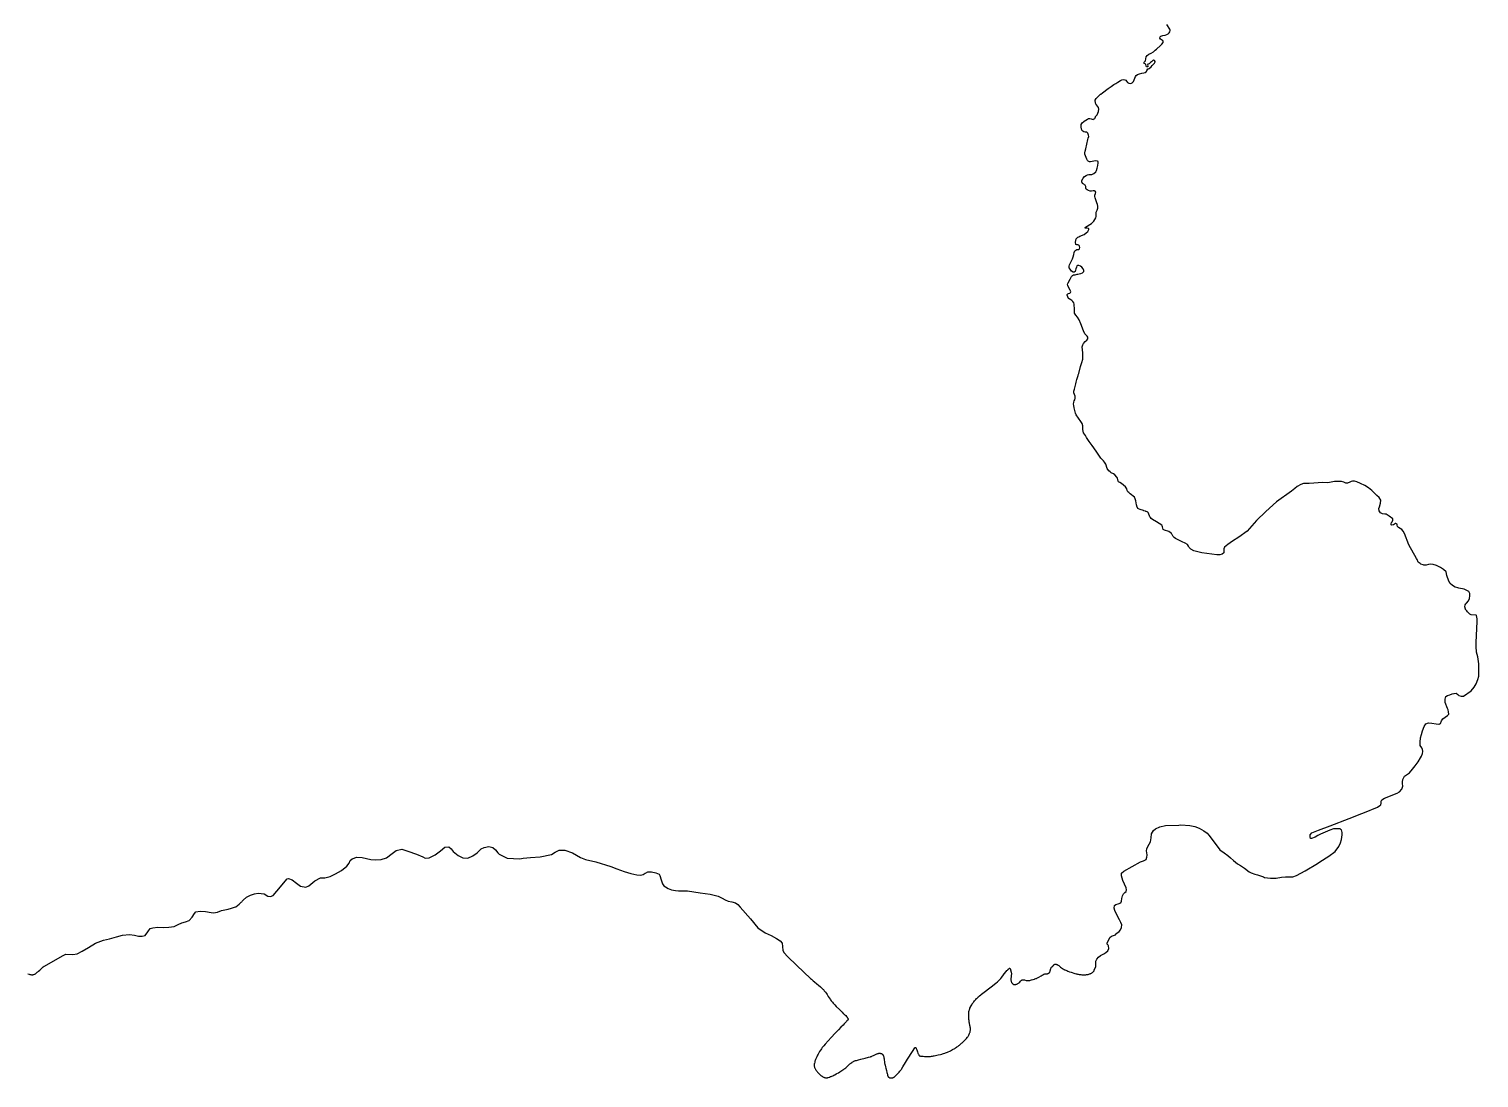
# Model space of a CAD drawing. Header units: millimetres. Extents: x 642261 to 742091, y 6812581 to 6930561.
# Drawn here: x 711924 to 713990, y 6833355 to 6834848 of the extents above; entities that cross this region are included whole.
import ezdxf

# ---------------------------------------------------------------- set-up
doc = ezdxf.new("R2010")
doc.units = ezdxf.units.MM
doc.layers.add('LimiteRegional', color=10, linetype='Continuous')

msp = doc.modelspace()

# ---------------------------------------------------------------- linework, layer by layer
at = {"layer": 'LimiteRegional', "color": 7, "linetype": 'Continuous'}
msp.add_lwpolyline([(711922.7551, 6833502.949), (711924.6011, 6833502.5001), (711925.5741, 6833502.2841), (711926.5661, 6833502.098), (711927.0661, 6833502.021), (711928.0661, 6833501.91), (711928.5641, 6833501.881), (711929.3041, 6833501.876), (711929.9511, 6833501.9161), (711930.2711, 6833501.9531), (711930.7421, 6833502.033), (711931.4321, 6833502.2091), (711932.0951, 6833502.459), (711932.4161, 6833502.6151), (711932.8101, 6833502.8301), (711933.5801, 6833503.288), (711934.3261, 6833503.782), (711934.8121, 6833504.1301), (711935.7571, 6833504.8631), (711936.2191, 6833505.2461), (711937.1251, 6833506.0391), (711938.0131, 6833506.861), (711939.7571, 6833508.552), (711941.7231, 6833510.4511), (711943.0711, 6833511.664), (711943.7631, 6833512.243), (711944.8341, 6833513.0661), (711945.9501, 6833513.821), (711946.5281, 6833514.1691), (711972.1191, 6833528.9391), (711976.9191, 6833531.073), (711987.0721, 6833530.5591), (711992.9381, 6833531.447), (712000.2981, 6833535.472), (712009.2042, 6833540.7541), (712019.0071, 6833546.5451), (712030.6111, 6833550.8061), (712038.8661, 6833553.1561), (712048.8711, 6833555.917), (712057.616, 6833558.097), (712067.7321, 6833558.979), (712074.7941, 6833558.26), (712080.6001, 6833556.839), (712085.8221, 6833556.7991), (712089.9221, 6833557.882), (712093.4871, 6833563.078), (712097.0731, 6833567.4871), (712100.7421, 6833568.801), (712107.8291, 6833569.418), (712116.3341, 6833569.2241), (712123.6731, 6833569.484), (712131.0511, 6833570.5951), (712137.0501, 6833573.3081), (712142.2081, 6833575.695), (712147.5091, 6833577.235), (712152.3771, 6833579.1281), (712156.9241, 6833583.9271), (712159.9481, 6833588.9271), (712162.2561, 6833591.175), (712168.4211, 6833592.193), (712175.8411, 6833591.7259), (712183.7131, 6833590.2401), (712187.0031, 6833589.783), (712193.1101, 6833590.7381), (712198.6321, 6833593.134), (712205.8111, 6833594.8471), (712208.3251, 6833595.4125), (712212.8721, 6833596.435), (712217.2744, 6833598.0213), (712218.8861, 6833598.6021), (712223.8921, 6833602.1381), (712226.6982, 6833605.0997), (712227.3655, 6833605.8041), (712228.2972, 6833606.7873), (712228.8791, 6833607.4015), (712229.2777, 6833607.7885), (712234.1497, 6833612.0672), (712234.3681, 6833612.2591), (712239.9991, 6833615.144), (712245.4761, 6833616.9321), (712250.7351, 6833617.8031), (712259.1991, 6833616.88), (712264.5671, 6833613.6251), (712268.5301, 6833613.004), (712272.3151, 6833614.504), (712277.3741, 6833620.5911), (712292.2671, 6833638.1781), (712294.1891, 6833638.959), (712299.2221, 6833636.91), (712305.5412, 6833632.1631), (712311.1751, 6833628.0661), (712318.8091, 6833626.391), (712323.1911, 6833628.271), (712331.4961, 6833635.6), (712339.4561, 6833639.885), (712345.9501, 6833640.0001), (712353.1911, 6833641.654), (712361.1061, 6833645.3901), (712369.5951, 6833650.357), (712377.0271, 6833656.2662), (712380.3751, 6833660.4851), (712381.8521, 6833664.2901), (712384.8181, 6833666.921), (712391.4991, 6833669.1059), (712398.9711, 6833668.9441), (712405.3261, 6833667.417), (712411.3761, 6833665.9421), (712418.0721, 6833665.2741), (712426.0721, 6833665.7941), (712433.6001, 6833668.124), (712441.8761, 6833674.2381), (712447.5221, 6833678.824), (712455.367, 6833680.6151), (712464.1821, 6833677.88), (712476.4961, 6833673.721), (712485.2871, 6833669.649), (712488.8541, 6833667.924), (712494.5471, 6833668.4431), (712502.8121, 6833672.736), (712510.5532, 6833678.4101), (712516.9091, 6833683.683), (712522.4271, 6833683.954), (712525.9591, 6833681.257), (712528.6701, 6833677.5061), (712535.6861, 6833671.686), (712542.5201, 6833668.107), (712549.3301, 6833667.745), (712556.8291, 6833671.1061), (712562.6722, 6833675.151), (712568.7101, 6833680.961), (712572.6061, 6833682.828), (712579.4301, 6833684.227), (712585.3491, 6833683.113), (712588.7171, 6833679.744), (712592.4091, 6833675.5941), (712594.3471, 6833673.5211), (712605.6651, 6833668), (712623.6731, 6833666.6071), (712628.5651, 6833667.59), (712638.8561, 6833668.7191), (712652.7401, 6833669.461), (712668.5501, 6833673.108), (712674.0491, 6833676.354), (712679.7431, 6833679.119), (712680.1499, 6833679.1208), (712687.7561, 6833679.155), (712698.5391, 6833675.501), (712710.0771, 6833668.589), (712717.1901, 6833665.9291), (712732.0301, 6833662.6891), (712753.3431, 6833655.739), (712761.9261, 6833652.633), (712772.2891, 6833648.785), (712781.6541, 6833645.943), (712790.2081, 6833643.929), (712796.1051, 6833643.604), (712799.2381, 6833644.539), (712802.2291, 6833646.199), (712802.5871, 6833646.451), (712805.7501, 6833648.4801), (712811.1521, 6833648.5661), (712817.5161, 6833646.6741), (712821.8711, 6833645.0321), (712822.9571, 6833642.997), (712825.0571, 6833637.104), (712826.8471, 6833631.445), (712828.5101, 6833628.273), (712831.2831, 6833626.7492), (712834.7701, 6833624.5271), (712839.8541, 6833622.7989), (712845.225, 6833621.746), (712849.6411, 6833621.186), (712853.2231, 6833621.243), (712858.6541, 6833621.3751), (712862.3011, 6833621.252), (712880.3791, 6833618.353), (712887.3811, 6833617.613), (712894.7551, 6833616.578), (712900.5262, 6833615.292), (712905.9741, 6833613.573), (712911.6951, 6833610.676), (712915.8781, 6833608.5619), (712920.5401, 6833606.702), (712925.7031, 6833605.4311), (712930.5681, 6833603.971), (712934.265, 6833601.8449), (712937.6061, 6833598.2221), (712952.2051, 6833581.606), (712962.6391, 6833568.835), (712973.2341, 6833561.6851), (712981.6891, 6833557.52), (712989.3801, 6833553.578), (712994.4721, 6833550.302), (712997.0562, 6833546.6), (712997.8381, 6833542.0951), (712998.1061, 6833536.2721), (713000.015, 6833532.827), (713004.8461, 6833527.9049), (713018.3831, 6833514.9061), (713037.7241, 6833496.64), (713038.9501, 6833495.5051), (713039.7781, 6833494.76), (713041.4561, 6833493.2941), (713043.1561, 6833491.852), (713046.5881, 6833489.0041), (713049.1581, 6833486.864), (713051.6951, 6833484.6861), (713052.9421, 6833483.572), (713054.7761, 6833481.8611), (713055.1961, 6833481.4491), (713056.0091, 6833480.602), (713056.7901, 6833479.726), (713057.2941, 6833479.128), (713058.2671, 6833477.901), (713058.9691, 6833476.958), (713060.3201, 6833475.023), (713061.1901, 6833473.707), (713062.8921, 6833471.0431), (713064.1671, 6833469.043), (713065.4691, 6833467.069), (713066.1381, 6833466.0981), (713067.1741, 6833464.669), (713068.2591, 6833463.284), (713068.8231, 6833462.611), (713069.8971, 6833461.391), (713070.6271, 6833460.5931), (713072.1161, 6833459.03), (713074.4051, 6833456.7411), (713079.0861, 6833452.2081), (713081.4231, 6833449.881), (713082.5791, 6833448.684), (713084.2861, 6833446.832), (713084.6951, 6833446.393), (713085.6281, 6833445.4841), (713086.308, 6833444.858), (713087.7141, 6833443.5751), (713088.7341, 6833442.5961), (713089.3591, 6833441.9419), (713089.6471, 6833441.615), (713090.0441, 6833441.127), (713090.3881, 6833440.643), (713090.5391, 6833440.402), (713090.7661, 6833439.978), (713090.8591, 6833439.768), (713090.9702, 6833439.455), (713091.0691, 6833438.9931), (713091.0851, 6833438.69), (713091.0781, 6833438.54), (713091.0461, 6833438.318), (713090.9651, 6833438.025), (713090.9061, 6833437.8811), (713090.7951, 6833437.668), (713090.5741, 6833437.354), (713089.5771, 6833436.1621), (713088.8901, 6833435.37), (713087.805, 6833434.1591), (713085.573, 6833431.776), (713084.057, 6833430.2071), (713080.9789, 6833427.07), (713077.54, 6833423.5331), (713075.869, 6833421.7551), (713072.9841, 6833418.644), (713067.219, 6833412.443), (713062.901, 6833407.749), (713058.59, 6833402.9609), (713056.437, 6833400.5152), (713055.74, 6833399.7011), (713054.382, 6833398.026), (713053.076, 6833396.296), (713052.236, 6833395.1151), (713051.69, 6833394.316), (713050.6341, 6833392.696), (713049.874, 6833391.4631), (713049.383, 6833390.634), (713048.441, 6833388.96), (713047.553, 6833387.2701), (713047.177, 6833386.5151), (713046.459, 6833385.0011), (713045.951, 6833383.863), (713045.242, 6833382.1551), (713044.911, 6833381.303), (713044.299, 6833379.604), (713044.018, 6833378.758), (713043.629, 6833377.497), (713043.121, 6833375.624), (713043.007, 6833375.0971), (713042.949, 6833374.744), (713042.8751, 6833374.034), (713042.859, 6833373.678), (713042.868, 6833372.9621), (713042.93, 6833372.243), (713043, 6833371.762), (713043.207, 6833370.796), (713043.307, 6833370.433), (713043.544, 6833369.7061), (713043.827, 6833368.9771), (713044.04, 6833368.4911), (713044.526, 6833367.518), (713044.939, 6833366.7881), (713045.238, 6833366.303), (713045.886, 6833365.333), (713046.236, 6833364.849), (713046.984, 6833363.8841), (713047.7931, 6833362.9251), (713048.3651, 6833362.288), (713049.583, 6833361.026), (713050.679, 6833359.975), (713051.229, 6833359.478), (713052.058, 6833358.7701), (713052.889, 6833358.112), (713053.305, 6833357.803), (713054.138, 6833357.2271), (713054.555, 6833356.961), (713055.181, 6833356.592), (713056.016, 6833356.157), (713056.433, 6833355.9651), (713057.059, 6833355.7111), (713057.684, 6833355.499), (713057.996, 6833355.409), (713058.827, 6833355.224), (713059.241, 6833355.163), (713059.8619, 6833355.11), (713060.481, 6833355.1081), (713060.789, 6833355.1261), (713061.405, 6833355.2011), (713061.712, 6833355.258), (713062.171, 6833355.3711), (713062.974, 6833355.604), (713064.58, 6833356.1261), (713066.186, 6833356.7161), (713067.257, 6833357.144), (713067.971, 6833357.445), (713069.399, 6833358.0791), (713071.004, 6833358.8421), (713072.074, 6833359.377), (713074.211, 6833360.503), (713075.279, 6833361.0921), (713077.411, 6833362.3111), (713079.538, 6833363.5761), (713083.775, 6833366.193), (713084.256, 6833366.503), (713085.193, 6833367.152), (713086.101, 6833367.836), (713086.691, 6833368.3081), (713087.8421, 6833369.284), (713089.512, 6833370.803), (713092.763, 6833373.8671), (713093.854, 6833374.848), (713094.406, 6833375.3231), (713095.245, 6833376.011), (713096.392, 6833376.875), (713096.979, 6833377.2811), (713097.882, 6833377.851), (713098.814, 6833378.3701), (713099.292, 6833378.6091), (713100.274, 6833379.041), (713100.779, 6833379.234), (713101.557, 6833379.49), (713103.098, 6833379.942), (713106.191, 6833380.803), (713109.294, 6833381.618), (713115.516, 6833383.178), (713120.182, 6833384.35), (713122.51, 6833384.956), (713122.912, 6833385.0701), (713123.718, 6833385.335), (713124.527, 6833385.6461), (713125.068, 6833385.874), (713126.153, 6833386.369), (713127.24, 6833386.9001), (713129.414, 6833387.9881), (713131.038, 6833388.7491), (713132.115, 6833389.1931), (713132.651, 6833389.3891), (713133.452, 6833389.642), (713134.159, 6833389.821), (713134.511, 6833389.8931), (713135.038, 6833389.9751), (713135.822, 6833390.037), (713136.599, 6833390.018), (713136.985, 6833389.976), (713137.496, 6833389.883), (713137.751, 6833389.8211), (713138.13, 6833389.7061), (713138.696, 6833389.483), (713139.194, 6833389.224), (713139.5, 6833389.0271), (713139.693, 6833388.8859), (713140.051, 6833388.578), (713140.2981, 6833388.3271), (713140.453, 6833388.1511), (713140.739, 6833387.777), (713141.115, 6833387.1672), (713141.332, 6833386.7301), (713141.463, 6833386.426), (713141.696, 6833385.791), (713141.915, 6833385.038), (713142.038, 6833384.5161), (713142.241, 6833383.4311), (713142.397, 6833382.3051), (713142.632, 6833379.985), (713142.801, 6833378.244), (713143.022, 6833376.5541), (713143.168, 6833375.7441), (713143.347, 6833374.9661), (713143.451, 6833374.59), (713143.819, 6833373.2911), (713144.488, 6833370.6831), (713144.904, 6833368.938), (713145.716, 6833365.444), (713146.359, 6833362.8271), (713146.827, 6833361.088), (713147.077, 6833360.221), (713147.478, 6833358.924), (713147.9392, 6833357.5881), (713148.146, 6833356.9891), (713148.274, 6833356.7011), (713148.378, 6833356.521), (713148.6281, 6833356.1901), (713148.7729, 6833356.0381), (713149.098, 6833355.762), (713149.466, 6833355.5231), (713149.733, 6833355.383), (713150.31, 6833355.1511), (713150.7741, 6833355.0181), (713151.096, 6833354.948), (713151.7601, 6833354.8531), (713152.1, 6833354.828), (713152.786, 6833354.82), (713153.091, 6833354.8351), (713153.6951, 6833354.898), (713154.138, 6833354.974), (713154.7791, 6833355.1321), (713155.379, 6833355.3421), (713155.659, 6833355.467), (713156.05, 6833355.6771), (713156.4009, 6833355.9149), (713156.56, 6833356.044), (713158.833, 6833358.0561), (713159.9661, 6833359.1041), (713161.639, 6833360.7331), (713162.723, 6833361.859), (713163.253, 6833362.4341), (713164.03, 6833363.3132), (713164.8602, 6833364.3168), (713165.025, 6833364.516), (713165.504, 6833365.13), (713166.194, 6833366.0701), (713166.848, 6833367.03), (713167.161, 6833367.5181), (713169.0891, 6833370.616), (713172.92, 6833376.816), (713175.821, 6833381.465), (713182.694, 6833392.33), (713186.131, 6833397.707), (713186.309, 6833397.9521), (713186.427, 6833398.0791), (713186.66, 6833398.25), (713186.8135, 6833398.3045), (713187.005, 6833398.314), (713187.232, 6833398.237), (713187.382, 6833398.1371), (713187.482, 6833398.051), (713187.681, 6833397.8301), (713188.014, 6833397.3311), (713188.236, 6833396.9181), (713188.677, 6833395.9341), (713189.118, 6833394.784), (713190.011, 6833392.2101), (713190.699, 6833390.262), (713191.17, 6833389.0601), (713191.41, 6833388.508), (713191.778, 6833387.7631), (713192.154, 6833387.138), (713192.346, 6833386.8771), (713192.606, 6833386.5911), (713192.737, 6833386.4751), (713192.9369, 6833386.34), (713193.192, 6833386.2396), (713194.471, 6833386.032), (713195.2194, 6833385.9342), (713196.3041, 6833385.8131), (713198.1881, 6833385.6511), (713200.241, 6833385.532), (713201.3171, 6833385.4911), (713203.535, 6833385.456), (713204.665, 6833385.463), (713206.37, 6833385.508), (713208.6301, 6833385.6411), (713209.739, 6833385.74), (713211.3631, 6833385.935), (713212.917, 6833386.1882), (713213.6631, 6833386.3381), (713217.66, 6833387.207), (713219.6551, 6833387.6621), (713222.6411, 6833388.3931), (713224.627, 6833388.924), (713225.618, 6833389.2061), (713227.102, 6833389.6531), (713229.0751, 6833390.297), (713230.06, 6833390.6431), (713231.532, 6833391.194), (713233.0011, 6833391.7861), (713233.7331, 6833392.099), (713235.912, 6833393.0842), (713236.975, 6833393.594), (713238.54, 6833394.381), (713240.071, 6833395.198), (713240.8251, 6833395.6181), (713242.311, 6833396.483), (713243.045, 6833396.9291), (713244.133, 6833397.6151), (713245.5651, 6833398.5629), (713246.274, 6833399.052), (713247.329, 6833399.8051), (713248.8951, 6833400.9811), (713249.672, 6833401.5911), (713251.216, 6833402.856), (713252.751, 6833404.1831), (713253.772, 6833405.105), (713255.812, 6833407.0421), (713257.041, 6833408.271), (713257.641, 6833408.892), (713258.519, 6833409.8341), (713259.7771, 6833411.2721), (713260.569, 6833412.2481), (713260.949, 6833412.7421), (713261.498, 6833413.49), (713262.187, 6833414.503), (713262.512, 6833415.017), (713262.972, 6833415.796), (713263.599, 6833416.985), (713264.087, 6833418.0651), (713264.305, 6833418.613), (713264.597, 6833419.4471), (713264.847, 6833420.293), (713264.956, 6833420.7221), (713265.1381, 6833421.5901), (713265.211, 6833422.029), (713265.2971, 6833422.6951), (713265.373, 6833423.8121), (713265.378, 6833424.5581), (713265.363, 6833425.0552), (713265.293, 6833426.049), (713265.21, 6833426.7951), (713264.9831, 6833428.288), (713264.698, 6833429.781), (713264.065, 6833432.771), (713263.776, 6833434.2671), (713263.6499, 6833435.015), (713263.496, 6833436.138), (713263.394, 6833437.2611), (713263.367, 6833437.8232), (713263.3021, 6833439.249), (713263.1291, 6833442.1121), (713263.035, 6833444.264), (713263.024, 6833445.698), (713263.041, 6833446.415), (713263.101, 6833447.49), (713263.195, 6833448.4441), (713263.258, 6833448.921), (713263.375, 6833449.635), (713263.603, 6833450.7042), (713263.9039, 6833451.7701), (713264.0841, 6833452.3021), (713264.496, 6833453.4011), (713264.789, 6833454.122), (713265.4161, 6833455.5341), (713265.75, 6833456.227), (713266.4551, 6833457.584), (713267.2081, 6833458.907), (713267.737, 6833459.7701), (713268.1, 6833460.3371), (713268.8521, 6833461.4521), (713269.289, 6833462.068), (713270.193, 6833463.276), (713271.134, 6833464.4551), (713271.781, 6833465.2251), (713273.1171, 6833466.7281), (713274.1541, 6833467.8241), (713274.86, 6833468.541), (713276.3061, 6833469.9421), (713277.043, 6833470.6271), (713278.544, 6833471.9671), (713280.0741, 6833473.272), (713281.107, 6833474.122), (713283.197, 6833475.7811), (713294.797, 6833484.7241), (713301.582, 6833489.9511), (713303.818, 6833491.7299), (713304.924, 6833492.637), (713305.565, 6833493.1991), (713305.976, 6833493.589), (713306.762, 6833494.404), (713307.139, 6833494.826), (713307.869, 6833495.6952), (713308.573, 6833496.589), (713309.9431, 6833498.418), (713310.973, 6833499.7921), (713311.5, 6833500.47), (713312.316, 6833501.4641), (713313.577, 6833502.9971), (713316.158, 6833506.2552), (713317.458, 6833507.8102), (713318.107, 6833508.5321), (713318.967, 6833509.414), (713319.394, 6833509.813), (713320.031, 6833510.3501), (713320.662, 6833510.8041), (713320.9739, 6833510.9971), (713321.1416, 6833511.0631), (713321.3766, 6833511.0542), (713321.559, 6833510.956), (713321.696, 6833510.8231), (713321.7831, 6833510.7101), (713321.95, 6833510.4321), (713322.068, 6833510.1841), (713322.2881, 6833509.607), (713322.4921, 6833508.9521), (713322.865, 6833507.5591), (713323.131, 6833506.587), (713323.265, 6833506.169), (713323.389, 6833505.787), (713323.577, 6833505.0171), (713323.697, 6833504.242), (713323.742, 6833503.723), (713323.764, 6833502.6811), (713323.746, 6833502.158), (713323.6651, 6833501.108), (713323.588, 6833500.406), (713323.4049, 6833499.001), (713323.2701, 6833497.947), (713323.1601, 6833496.8951), (713323.122, 6833496.37), (713323.094, 6833495.584), (713323.1251, 6833494.5421), (713323.175, 6833494.023), (713323.303, 6833493.249), (713323.502, 6833492.479), (713323.631, 6833492.0971), (713323.953, 6833491.3359), (713324.149, 6833490.9581), (713324.4901, 6833490.3941), (713324.893, 6833489.8331), (713325.11, 6833489.569), (713325.451, 6833489.1971), (713325.996, 6833488.702), (713326.378, 6833488.4201), (713326.5731, 6833488.2951), (713326.87, 6833488.128), (713327.274, 6833487.9501), (713327.479, 6833487.88), (713327.788, 6833487.8011), (713328.254, 6833487.744), (713328.8741, 6833487.764), (713329.294, 6833487.8221), (713329.576, 6833487.879), (713330.144, 6833488.032), (713330.572, 6833488.177), (713331.428, 6833488.53), (713332.2761, 6833488.9461), (713332.8311, 6833489.245), (713333.9061, 6833489.861), (713334.358, 6833490.1591), (713334.643, 6833490.3811), (713335.1811, 6833490.868), (713335.687, 6833491.3981), (713336.657, 6833492.5022), (713337.401, 6833493.291), (713337.9311, 6833493.762), (713338.211, 6833493.9731), (713338.654, 6833494.2511), (713339.13, 6833494.4781), (713339.382, 6833494.569), (713339.586, 6833494.628), (713339.9951, 6833494.7121), (713340.407, 6833494.7531), (713340.684, 6833494.7601), (713341.239, 6833494.7271), (713341.657, 6833494.6691), (713342.4981, 6833494.484), (713345.037, 6833493.7171), (713345.8801, 6833493.514), (713346.2991, 6833493.442), (713346.926, 6833493.3861), (713347.5481, 6833493.405), (713347.856, 6833493.447), (713349.965, 6833493.8402), (713351.0191, 6833494.0571), (713352.597, 6833494.4151), (713354.17, 6833494.8221), (713354.9551, 6833495.047), (713356.516, 6833495.5449), (713357.2931, 6833495.82), (713358.452, 6833496.269), (713359.347, 6833496.6559), (713359.932, 6833496.9311), (713361.0801, 6833497.5161), (713362.758, 6833498.4571), (713366.0291, 6833500.4261), (713367.666, 6833501.374), (713368.494, 6833501.822), (713369.756, 6833502.4461), (713370.257, 6833502.6441), (713370.601, 6833502.746), (713371.314, 6833502.8941), (713372.048, 6833502.986), (713373.55, 6833503.0951), (713374.669, 6833503.2031), (713375.395, 6833503.332), (713375.7479, 6833503.4231), (713376.264, 6833503.5991), (713376.758, 6833503.833), (713376.996, 6833503.9741), (713377.189, 6833504.1061), (713377.5361, 6833504.3971), (713377.837, 6833504.7202), (713378.015, 6833504.951), (713378.322, 6833505.4501), (713378.516, 6833505.8521), (713378.631, 6833506.131), (713378.832, 6833506.7121), (713379.0051, 6833507.3181), (713379.316, 6833508.5751), (713379.564, 6833509.5261), (713379.8196, 6833510.3054), (713379.87, 6833510.459), (713380.057, 6833510.91), (713380.395, 6833511.5591), (713380.666, 6833511.9691), (713380.816, 6833512.165), (713381.064, 6833512.4491), (713381.5979, 6833513.0349), (713382.678, 6833514.257), (713383.501, 6833515.138), (713384.057, 6833515.669), (713384.337, 6833515.911), (713384.761, 6833516.236), (713385.14, 6833516.4811), (713385.331, 6833516.586), (713385.619, 6833516.719), (713386.055, 6833516.8601), (713386.495, 6833516.922), (713386.717, 6833516.921), (713387.027, 6833516.894), (713387.6449, 6833516.7791), (713388.262, 6833516.5921), (713388.673, 6833516.43), (713388.947, 6833516.3071), (713389.495, 6833516.027), (713390.111, 6833515.6641), (713390.5219, 6833515.3961), (713391.345, 6833514.8101), (713392.17, 6833514.1701), (713393.832, 6833512.7952), (713395.092, 6833511.748), (713396.368, 6833510.75), (713397.013, 6833510.288), (713397.99, 6833509.6591), (713398.649, 6833509.295), (713398.981, 6833509.131), (713399.482, 6833508.912), (713399.9157, 6833508.7407), (713402.603, 6833507.6781), (713404.192, 6833507.073), (713406.605, 6833506.187), (713409.045, 6833505.3361), (713410.2731, 6833504.926), (713412.742, 6833504.1459), (713413.98, 6833503.7781), (713415.839, 6833503.255), (713417.175, 6833502.9151), (713417.849, 6833502.7591), (713418.866, 6833502.544), (713420.403, 6833502.2651), (713421.952, 6833502.042), (713422.728, 6833501.9531), (713424.2851, 6833501.8191), (713425.0639, 6833501.7759), (713426.232, 6833501.7411), (713427.7851, 6833501.754), (713428.5591, 6833501.7871), (713429.715, 6833501.8701), (713430.8631, 6833501.9939), (713431.434, 6833502.0731), (713432.499, 6833502.2571), (713433.043, 6833502.3711), (713433.8651, 6833502.5721), (713435.099, 6833502.941), (713435.913, 6833503.233), (713436.314, 6833503.394), (713436.907, 6833503.653), (713437.674, 6833504.034), (713438.046, 6833504.24), (713438.5881, 6833504.568), (713439.3551, 6833505.104), (713439.985, 6833505.6271), (713440.279, 6833505.9051), (713440.6911, 6833506.3441), (713441.067, 6833506.8081), (713441.24, 6833507.0501), (713441.5551, 6833507.553), (713441.696, 6833507.8151), (713441.885, 6833508.221), (713444.066, 6833513.3411), (713443.878, 6833517.1661), (713444.268, 6833520.9741), (713445.533, 6833523.862), (713447.9201, 6833526.8681), (713450.899, 6833529.31), (713455.399, 6833531.76), (713458.097, 6833533.2841), (713460.9811, 6833535.876), (713462.5081, 6833539.226), (713462.32, 6833543.0511), (713461.4121, 6833544.062), (713460.226, 6833545.279), (713460.129, 6833546.705), (713463.789, 6833554.6651), (713466.379, 6833556.8861), (713469.127, 6833557.652), (713472.0771, 6833558.818), (713473.586, 6833560.4951), (713474.057, 6833561.084), (713477.0949, 6833563.5891), (713479.4121, 6833565.7731), (713480.727, 6833569.0872), (713480.8699, 6833573.041), (713479.455, 6833576.107), (713477.593, 6833579.9522), (713475.477, 6833584.2771), (713471.29, 6833593.505), (713470.264, 6833596.7931), (713470.418, 6833600.3522), (713472.604, 6833601.682), (713476.012, 6833602.7981), (713479.447, 6833604.0361), (713480.661, 6833606.527), (713481.259, 6833610.553), (713482.0231, 6833614.006), (713483.401, 6833617.23), (713485.572, 6833619.1371), (713487.09, 6833620.45), (713487.9391, 6833622.9331), (713487.4721, 6833625.7781), (713482.712, 6833636.0261), (713480.5031, 6833642.81), (713480.68, 6833646.6132), (713483.9, 6833649.153), (713507.6701, 6833662.7381), (713512.1081, 6833664), (713515.553, 6833666.09), (713516.717, 6833669.339), (713517.1361, 6833671.9942), (713516.618, 6833675.6581), (713516.139, 6833677.744), (713516.713, 6833681.526), (713520.1111, 6833687.808), (713522.1281, 6833691.0481), (713522.861, 6833696.901), (713523.183, 6833702.227), (713525.9761, 6833707.2191), (713529.167, 6833709.6671), (713535.2131, 6833712.3051), (713543.193, 6833714.2011), (713562.5085, 6833714.9648), (713565.095, 6833715.067), (713578.072, 6833714.197), (713585.158, 6833712.9411), (713591.0579, 6833710.5011), (713597.782, 6833706.774), (713602.668, 6833703.549), (713605.182, 6833700.3591), (713609.9, 6833694.152), (713620.817, 6833679.708), (713626.945, 6833675.4801), (713631.904, 6833671.8021), (713635.974, 6833668.375), (713640.331, 6833664.4391), (713645.747, 6833659.525), (713650.268, 6833657.5081), (713655.748, 6833653.6291), (713662.294, 6833648.5301), (713665.196, 6833646.777), (713670.381, 6833644.958), (713674.326, 6833644.1121), (713682.9273, 6833641.0111), (713684.514, 6833640.4391), (713692.661, 6833639.3601), (713700.867, 6833639.5291), (713708.4971, 6833640.8081), (713714.118, 6833641.006), (713719.74, 6833641.142), (713724.72, 6833641.4151), (713729.9951, 6833643.275), (713742.331, 6833649.6831), (713759.882, 6833660.2601), (713763.266, 6833662.3481), (713775.737, 6833670.613), (713784.906, 6833677.1881), (713790.263, 6833684.186), (713792.679, 6833689.654), (713793.925, 6833694.4861), (713794.9801, 6833700.8641), (713795.1611, 6833704.515), (713794.223, 6833707.957), (713793.7231, 6833708.3255), (713792.147, 6833709.487), (713787.519, 6833709.7091), (713782.629, 6833709.4681), (713777.202, 6833707.635), (713764.03, 6833701.845), (713760.127, 6833699.835), (713756.284, 6833697.8881), (713751.137, 6833695.818), (713749.949, 6833695.88), (713749.232, 6833697.8081), (713749.392, 6833701.0641), (713751.517, 6833703.638), (713756.296, 6833705.851), (713761.455, 6833707.4651), (713777.744, 6833713.848), (713804.7, 6833724.1361), (713822.7527, 6833731.3344), (713826.857, 6833732.9709), (713845.1229, 6833740.556), (713848.658, 6833742.6481), (713849.786, 6833743.7391), (713850.482, 6833746.2781), (713850.603, 6833748.712), (713851.6431, 6833750.865), (713855.047, 6833753.3491), (713873.243, 6833760.112), (713876.7141, 6833762.3232), (713879.97, 6833765.8371), (713881.195, 6833770.3031), (713881.034, 6833774.2502), (713880.674, 6833776.46), (713881.132, 6833779.997), (713883.871, 6833784.713), (713890.7231, 6833789.1341), (713895.1734, 6833794.4413), (713899.047, 6833799.0611), (713903.2441, 6833805.029), (713906.4811, 6833810.5171), (713907.814, 6833813.1021), (713909.482, 6833816.881), (713909.839, 6833819.594), (713909.7828, 6833819.9451), (713909.369, 6833822.531), (713908.217, 6833824.812), (713906.156, 6833828.136), (713905.847, 6833833.143), (713906.549, 6833839.056), (713907.762, 6833843.978), (713909.275, 6833849.0901), (713911.643, 6833855.256), (713913.924, 6833858.8371), (713917.892, 6833860.635), (713922.8, 6833860.1461), (713929.031, 6833859.0821), (713932.7589, 6833858.7468), (713933.0231, 6833858.723), (713934.8559, 6833859.619), (713936.3759, 6833863.2111), (713938.464, 6833866.027), (713941.745, 6833868.5692), (713945.151, 6833870.961), (713947.08, 6833872.831), (713946.537, 6833876.2521), (713945.743, 6833878.7861), (713944.924, 6833880.9561), (713941.799, 6833889.236), (713941.433, 6833894.09), (713942.74, 6833897.738), (713945.157, 6833899.5291), (713948.151, 6833900.209), (713951.819, 6833901.8481), (713954.055, 6833902.4189), (713954.6519, 6833902.4335), (713957.428, 6833902.5011), (713959.781, 6833900.856), (713961.34, 6833899.3141), (713964.525, 6833898.449), (713967.592, 6833898.6151), (713978.505, 6833905.961), (713983.0841, 6833911.269), (713985.9141, 6833915.9871), (713988.225, 6833922), (713989.4069, 6833926.9522), (713989.847, 6833944.438), (713987.9779, 6833954.6041), (713986.2369, 6833960.913), (713985.88, 6833968.9891), (713985.727, 6833975.0331), (713986.5711, 6833994.564), (713986.7842, 6833997.6945), (713987.0811, 6834002.0531), (713987.223, 6834008.438), (713986.491, 6834013.3441), (713985.8361, 6834013.966), (713978.779, 6834014.0681), (713976.593, 6834015.1402), (713973.654, 6834018.32), (713972.4212, 6834019.8563), (713971.9028, 6834020.5024), (713971.657, 6834020.8087), (713971.2683, 6834021.293), (713970.9872, 6834021.6435), (713970.8679, 6834021.7921), (713970.759, 6834021.9278), (713970.6401, 6834022.076), (713969.638, 6834025.6081), (713970.17, 6834028.6291), (713971.1828, 6834029.8827), (713971.998, 6834030.892), (713974.926, 6834034.1241), (713976.5171, 6834037.3541), (713977.026, 6834041.2561), (713976.878, 6834044.7171), (713975.5, 6834047.5101), (713968.789, 6834050.72), (713961.09, 6834052.1752), (713959.6762, 6834052.6275), (713955.97, 6834053.8131), (713951.8981, 6834056.085), (713948.824, 6834058.624), (713946.878, 6834062.193), (713944.117, 6834070.362), (713943.193, 6834075.658), (713939.49, 6834078.972), (713935.225, 6834081.695), (713929.466, 6834084.563), (713924.562, 6834086.0551), (713920.1751, 6834086.404), (713917.725, 6834085.859), (713914.459, 6834085.1721), (713911.208, 6834085.032), (713910.294, 6834085.2911), (713906.859, 6834086.2641), (713905.9201, 6834087.093), (713903.376, 6834089.34), (713901.6151, 6834092.822), (713900.6608, 6834094.511), (713889.741, 6834113.8381), (713883.585, 6834129.948), (713881.791, 6834133.5511), (713879.79, 6834135.721), (713877.383, 6834137.121), (713875.128, 6834138.495), (713873.809, 6834140.165), (713873.491, 6834141.9201), (713873.148, 6834143.431), (713871.389, 6834144.4831), (713870.421, 6834144.277), (713869.535, 6834143.222), (713868.189, 6834142.338), (713865.584, 6834141.941), (713864.597, 6834142.494), (713864.5, 6834143.9201), (713865.34, 6834145.582), (713866.344, 6834146.761), (713867.295, 6834148.8201), (713866.994, 6834151.0921), (713862.069, 6834154.65), (713857.401, 6834157.667), (713855.729, 6834157.6571), (713852.409, 6834157.88), (713849.451, 6834159.419), (713847.552, 6834162.351), (713847.079, 6834165.409), (713848.228, 6834168.0809), (713849.651, 6834173.13), (713849.783, 6834177.5401), (713847.528, 6834181.315), (713844.382, 6834184.277), (713837.368, 6834191.0671), (713832.434, 6834194.989), (713827.275, 6834198.146), (713821.025, 6834201.215), (713816.042, 6834203.465), (713812.488, 6834204.503), (713809.747, 6834204.6801), (713807.572, 6834204.08), (713805.683, 6834203.0311), (713802.556, 6834201.6481), (713799.935, 6834201.8581), (713797.503, 6834203.0451), (713794.068, 6834204.1781), (713789.382, 6834204.3071), (713783.948, 6834203.962), (713779.222, 6834203.27), (713774.289, 6834202.299), (713767.201, 6834202.431), (713747.705, 6834201.3801), (713740.051, 6834201.012), (713736.066, 6834199.8821), (713731.063, 6834196.904), (713727.308, 6834193.895), (713722.537, 6834190.1631), (713701.603, 6834175.0371), (713686.07, 6834161.5911), (713672.895, 6834148.7201), (713659.472, 6834133.5942), (713647.83, 6834125.0141), (713638.584, 6834119.076), (713631.987, 6834114.2051), (713627.184, 6834110.533), (713626.546, 6834108.086), (713626.325, 6834104.7991), (713626.226, 6834102.73), (713623.911, 6834100.4849), (713620.586, 6834099.7061), (713616.633, 6834099.7011), (713594.909, 6834102.547), (713583.828, 6834105.4391), (713579.213, 6834107.5749), (713577.112, 6834110.0771), (713576.15, 6834112.0601), (713574.696, 6834114.213), (713571.113, 6834116.4051), (713566.901, 6834118.2481), (713563.111, 6834120.222), (713557.687, 6834123.0221), (713555.846, 6834124.253), (713554.331, 6834125.857), (713553.201, 6834127.819), (713553.0005, 6834128.1414), (713551.7111, 6834130.2141), (713547.968, 6834132.6891), (713542.0279, 6834134.867), (713539.9981, 6834135.7281), (713539.269, 6834137.518), (713539.1881, 6834139.522), (713538.7691, 6834141.0471), (713537.898, 6834141.7851), (713530.654, 6834146.8021), (713524.992, 6834149.9901), (713522.947, 6834151.489), (713521.8486, 6834152.9024), (713521.1391, 6834153.815), (713520.4161, 6834155.3471), (713519.7031, 6834157.7), (713518.784, 6834159.7591), (713518.343, 6834160.3561), (713517.9948, 6834160.4785), (713517.1558, 6834160.7733), (713515.6307, 6834161.3094), (713515.1515, 6834161.478), (713514.606, 6834161.6697), (713512.3481, 6834162.4634), (713511.92, 6834162.6139), (713511.7601, 6834162.6702), (713507.165, 6834163.9841), (713504.9824, 6834165.0517), (713504.209, 6834165.43), (713502.821, 6834167.4012), (713501.8771, 6834171.055), (713501.408, 6834173.931), (713501.012, 6834176.3831), (713500.3, 6834179.2831), (713498.9331, 6834181.62), (713492.8141, 6834186.6341), (713490.9292, 6834188.1751), (713489.476, 6834189.363), (713488.773, 6834191.3211), (713488.367, 6834193.5291), (713487.45, 6834194.904), (713486.182, 6834196.347), (713480.811, 6834201.273), (713478.441, 6834202.4151), (713476.332, 6834203.4111), (713475.646, 6834204.686), (713475.44, 6834206.808), (713474.723, 6834208.72), (713473.854, 6834210.02), (713471.162, 6834213.646), (713469.044, 6834214.9911), (713466.119, 6834216.4231), (713464.291, 6834217.745), (713462.78, 6834219.1661), (713461.527, 6834220.703), (713461.007, 6834221.341), (713460.24, 6834222.811), (713458.171, 6834228.853), (713456.499, 6834231.8201), (713454.749, 6834233.7061), (713451.192, 6834237.2491), (713444.567, 6834247.2951), (713438.721, 6834255.401), (713434.454, 6834261.16), (713430.906, 6834266.77), (713429.409, 6834269.453), (713427.902, 6834271.3301), (713426.665, 6834273.335), (713425.617, 6834278.111), (713425.359, 6834283.4831), (713424.393, 6834286.832), (713422.834, 6834289.559), (713416.107, 6834298.842), (713415.083, 6834301.445), (713413.026, 6834308.84), (713412.503, 6834312.048), (713412.475, 6834314.372), (713412.775, 6834316.917), (713413.322, 6834318.7391), (713414.052, 6834320.5501), (713414.783, 6834322.8931), (713414.668, 6834325.626), (713412.796, 6834330.502), (713412.801, 6834332.721), (713413.457, 6834335.639), (713415.468, 6834343.2871), (713416.117, 6834345.279), (713417.014, 6834349.4801), (713418.26, 6834353.7051), (713418.6818, 6834354.9408), (713418.982, 6834355.8201), (713419.8311, 6834357.7411), (713422.3921, 6834367.666), (713424.075, 6834373.2701), (713425.314, 6834378.376), (713425.5861, 6834383.2461), (713425.456, 6834387.1631), (713424.7171, 6834395.9271), (713425.4091, 6834398.6491), (713426.571, 6834400.775), (713428.791, 6834403.1711), (713431.408, 6834405.516), (713432.731, 6834407.2809), (713432.615, 6834409.466), (713431.514, 6834410.928), (713428.573, 6834414.197), (713426.3942, 6834418.5791), (713422.8629, 6834428.337), (713420.338, 6834434.4131), (713418.085, 6834438.1251), (713415.6056, 6834440.8776), (713415.488, 6834441.0081), (713413.806, 6834443.792), (713413.645, 6834446.523), (713413.579, 6834449.135), (713413.327, 6834456.6961), (713412.824, 6834458.5371), (713411.496, 6834460.54), (713409.852, 6834461.836), (713408.374, 6834462.5581), (713406.058, 6834463.959), (713405.185, 6834464.8191), (713404.071, 6834466.766), (713403.185, 6834469.357), (713403.416, 6834470.4271), (713404.126, 6834471.2041), (713405.313, 6834471.7509), (713406.972, 6834472.309), (713407.956, 6834473.079), (713408.218, 6834474.1341), (713408.046, 6834475.5121), (713407.644, 6834476.399), (713405.1, 6834480.7711), (713404.142, 6834483.1941), (713403.82, 6834485.0851), (713404.431, 6834486.802), (713407.427, 6834492.1651), (713408.353, 6834494.012), (713409.43, 6834495.908), (713410.803, 6834497.523), (713412.111, 6834498.118), (713414.624, 6834498.546), (713417.497, 6834499.15), (713418.2141, 6834499.2652), (713420.1929, 6834499.5831), (713422.737, 6834499.9811), (713425.266, 6834500.9721), (713426.7931, 6834503.1221), (713426.849, 6834504.5071), (713425.805, 6834506.7141), (713424.2551, 6834509.0611), (713422.0071, 6834510.7971), (713419.689, 6834511.6811), (713419.0695, 6834511.6956), (713417.818, 6834511.725), (713416.938, 6834511.049), (713416.311, 6834509.362), (713415.765, 6834506.9172), (713415.315, 6834504.885), (713414.676, 6834503.091), (713413.426, 6834502.011), (713411.554, 6834502.0851), (713409.613, 6834503.7231), (713407.328, 6834506.2641), (713406.101, 6834508.512), (713406.077, 6834510.654), (713406.647, 6834512.765), (713410.618, 6834521.0551), (713411.817, 6834524.1551), (713412.607, 6834527.1839), (713413.12, 6834530.342), (713414.0271, 6834532.3551), (713415.398, 6834533.438), (713417.219, 6834534.1532), (713418.663, 6834534.174), (713419.402, 6834534.3764), (713420.007, 6834534.542), (713420.713, 6834535.471), (713421.1241, 6834537.26), (713420.7709, 6834539.1961), (713420.2671, 6834539.882), (713419.4903, 6834540.4067), (713418.705, 6834540.9371), (713416.802, 6834541.0411), (713415.494, 6834541.646), (713415.253, 6834544.588), (713415.617, 6834546.998), (713416.118, 6834549.441), (713416.9061, 6834550.753), (713418.623, 6834551.9971), (713419.6668, 6834552.4439), (713421.3751, 6834553.1751), (713427.393, 6834555.6671), (713430.451, 6834558.0232), (713432.617, 6834560.114), (713433.729, 6834561.828), (713434.0239, 6834562.808), (713434.025, 6834563.948), (713433.451, 6834564.4351), (713431.6001, 6834564.8591), (713430.114, 6834564.7151), (713429.073, 6834564.9781), (713428.763, 6834565.2279), (713428.875, 6834565.5961), (713429.4561, 6834566.066), (713437.847, 6834571.535), (713441.0201, 6834574.7301), (713442.796, 6834577.2211), (713443.929, 6834579.316), (713444.532, 6834581.3371), (713444.599, 6834582.8891), (713444.445, 6834584.784), (713444.42, 6834586.3491), (713444.3451, 6834587.532), (713444.91, 6834588.6401), (713445.971, 6834590.5511), (713446.7711, 6834593.185), (713446.899, 6834595.938), (713446.398, 6834598.3271), (713445.391, 6834600.854), (713442.962, 6834607.9041), (713442.536, 6834609.7322), (713442.815, 6834611.9271), (713443.759, 6834614.2601), (713443.908, 6834616.1791), (713443.3041, 6834617.227), (713442.091, 6834617.6981), (713440.237, 6834617.682), (713437.672, 6834617.4961), (713435.783, 6834617.6302), (713433.586, 6834618.563), (713431.802, 6834619.369), (713430.383, 6834620.153), (713429.61, 6834621.8511), (713429.655, 6834624.2831), (713428.666, 6834626.1271), (713428.144, 6834626.4581), (713426.7501, 6834627.3401), (713424.9031, 6834628.2361), (713423.929, 6834630.6731), (713424.294, 6834632.4451), (713425.972, 6834635.8451), (713428.022, 6834638.328), (713430.11, 6834639.961), (713432.1121, 6834640.7561), (713434.142, 6834641.0201), (713435.981, 6834641.0511), (713438.269, 6834641.352), (713441.222, 6834642.4291), (713444.173, 6834644.7669), (713445.032, 6834646.8861), (713446.13, 6834650.3321), (713446.9791, 6834654.0461), (713447.523, 6834657.7821), (713447.549, 6834659.1661), (713447.477, 6834659.5891), (713446.47, 6834660.324), (713444.198, 6834660.6002), (713441.443, 6834660.1051), (713438.916, 6834659.6), (713436.5231, 6834659.266), (713434.881, 6834659.24), (713433.158, 6834660.017), (713432.016, 6834661.3101), (713431.177, 6834663.2031), (713428.4191, 6834670.0631), (713428.402, 6834671.931), (713428.861, 6834674.2221), (713429.871, 6834677.576), (713432.72, 6834691.157), (713433.324, 6834693.1171), (713433.909, 6834695.2291), (713433.843, 6834697.2331), (713432.619, 6834699.967), (713431.062, 6834701.4021), (713428.926, 6834701.667), (713426.8033, 6834701.8973), (713425.314, 6834702.6239), (713424.076, 6834704.067), (713423.071, 6834708.326), (713423.025, 6834710.1641), (713423.118, 6834710.685), (713423.384, 6834712.1791), (713424.77, 6834714.493), (713426.758, 6834716.458), (713428.815, 6834718.0601), (713429.8533, 6834718.7093), (713432.108, 6834720.119), (713433.763, 6834720.83), (713435.572, 6834720.845), (713437.235, 6834720.614), (713438.849, 6834719.94), (713440.241, 6834719.6111), (713440.9521, 6834719.7511), (713442.8281, 6834720.7251), (713443.181, 6834721.7821), (713443.389, 6834723.1862), (713443.555, 6834723.828), (713445.795, 6834726.0271), (713447.091, 6834728.309), (713447.9671, 6834730.9301), (713448.206, 6834734.097), (713447.6391, 6834736.696), (713446.532, 6834738.385), (713444.876, 6834740.1361), (713444.103, 6834741.241), (713443.4866, 6834743.7471), (713442.933, 6834745.9981), (713443.133, 6834747.1121), (713444.734, 6834749.3412), (713447.755, 6834752.533), (713450.937, 6834755.348), (713451.0503, 6834755.4303), (713453.52, 6834757.2221), (713461.833, 6834763.421), (713465.802, 6834766.3931), (713469.849, 6834769.3081), (713472.362, 6834770.937), (713475.157, 6834772.8462), (713478.9839, 6834774.843), (713481.303, 6834775.753), (713483.495, 6834776.2341), (713485.34, 6834776.0231), (713486.6981, 6834775.2371), (713487.918, 6834773.9001), (713489.144, 6834772.3361), (713490.848, 6834771.088), (713493.7169, 6834770.69), (713495.7321, 6834771.546), (713497.779, 6834773.6041), (713500.363, 6834780.8421), (713501.36, 6834782.281), (713503.305, 6834783.5461), (713506.11, 6834784.4531), (713509.7251, 6834785.2141), (713512.204, 6834785.7781), (713514.528, 6834786.4751), (713515.707, 6834787.3561), (713516.9711, 6834789.1061), (713517.2771, 6834790.223), (713518.356, 6834791.4201), (713519.138, 6834791.7741), (713519.889, 6834792.1431), (713522.6781, 6834794.311), (713524.1491, 6834796.2331), (713526.1541, 6834798.1532), (713527.69, 6834799.9091), (713528.485, 6834801.5401), (713528.4851, 6834802.163), (713527.695, 6834803.328), (713526.509, 6834803.9511), (713526.143, 6834803.9721), (713525.321, 6834803.404), (713524.5051, 6834802.3126), (713523.245, 6834801.3461), (713521.882, 6834800.5061), (713520.9011, 6834799.6301), (713519.794, 6834798.918), (713518.6951, 6834798.4801), (713517.96, 6834798.066), (713517.55, 6834796.8551), (713517.972, 6834795.1941), (713518.082, 6834794.452), (713518.009, 6834794.3291), (713517.326, 6834794.266), (713516.239, 6834794.558), (713515.7071, 6834795.76), (713515.206, 6834797.5551), (713514.28, 6834798.7021), (713513.1061, 6834799.416), (713512.406, 6834800.037), (713512.804, 6834801.1411), (713514.6099, 6834803.071), (713515.932, 6834808.515), (713517.0611, 6834810.7621), (713519.6651, 6834812.4081), (713523.0221, 6834813.7551), (713526.297, 6834815.905), (713528.736, 6834818.0791), (713530.703, 6834819.6491), (713536.317, 6834824.9132), (713538.293, 6834826.7411), (713539.9551, 6834828.9711), (713539.989, 6834830.6441), (713539.3, 6834832.0241), (713537.683, 6834832.819), (713535.972, 6834833.7481), (713535.2671, 6834835.1892), (713535.536, 6834837.156), (713536.776, 6834838.0231), (713539.5381, 6834838.838), (713542.757, 6834839.6342), (713545.0511, 6834840.315), (713546.986, 6834841.3519), (713548.4861, 6834842.7431), (713549.674, 6834844.49), (713549.8491, 6834845.984), (713549.711, 6834847.2411), (713549.3251, 6834848.0521), (713545.122, 6834854.905)], dxfattribs=at)

doc.saveas('drawing.dxf')
